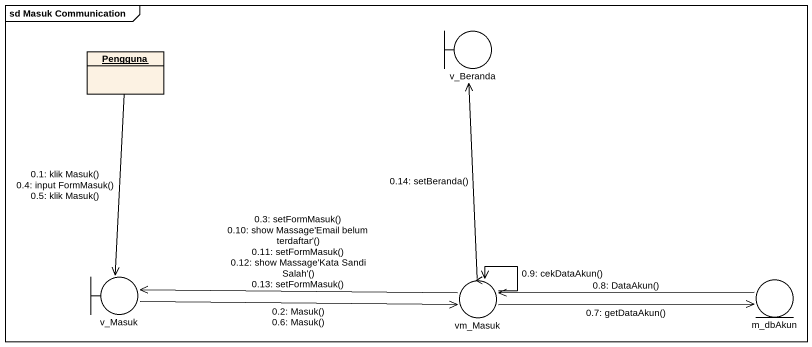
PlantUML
@startuml
mainframe sd Masuk Communication
allowmixing
hide circle
hide empty members
boundary v_Beranda
object Pengguna
boundary v_Masuk
control vm_Masuk
entity m_dbAkun
Pengguna --> v_Masuk : 0.1: klik Masuk()\n0.4: input FormMasuk()\n0.5: klik Masuk()
v_Masuk -right-> vm_Masuk : 0.2: Masuk()\n0.6: Masuk()
vm_Masuk -left-> v_Masuk : 0.3: setFormMasuk()\n0.10: show Massage'Email belum terdaftar'()\n0.11: setFormMasuk()\n0.12: show Massage'Kata Sandi Salah'()\n0.13: setFormMasuk()
vm_Masuk -right-> m_dbAkun : 0.7: getDataAkun()
m_dbAkun -left-> vm_Masuk : 0.8: DataAkun()
vm_Masuk --> vm_Masuk : 0.9: cekDataAkun()
vm_Masuk -up-> v_Beranda : 0.14: setBeranda()
@enduml
